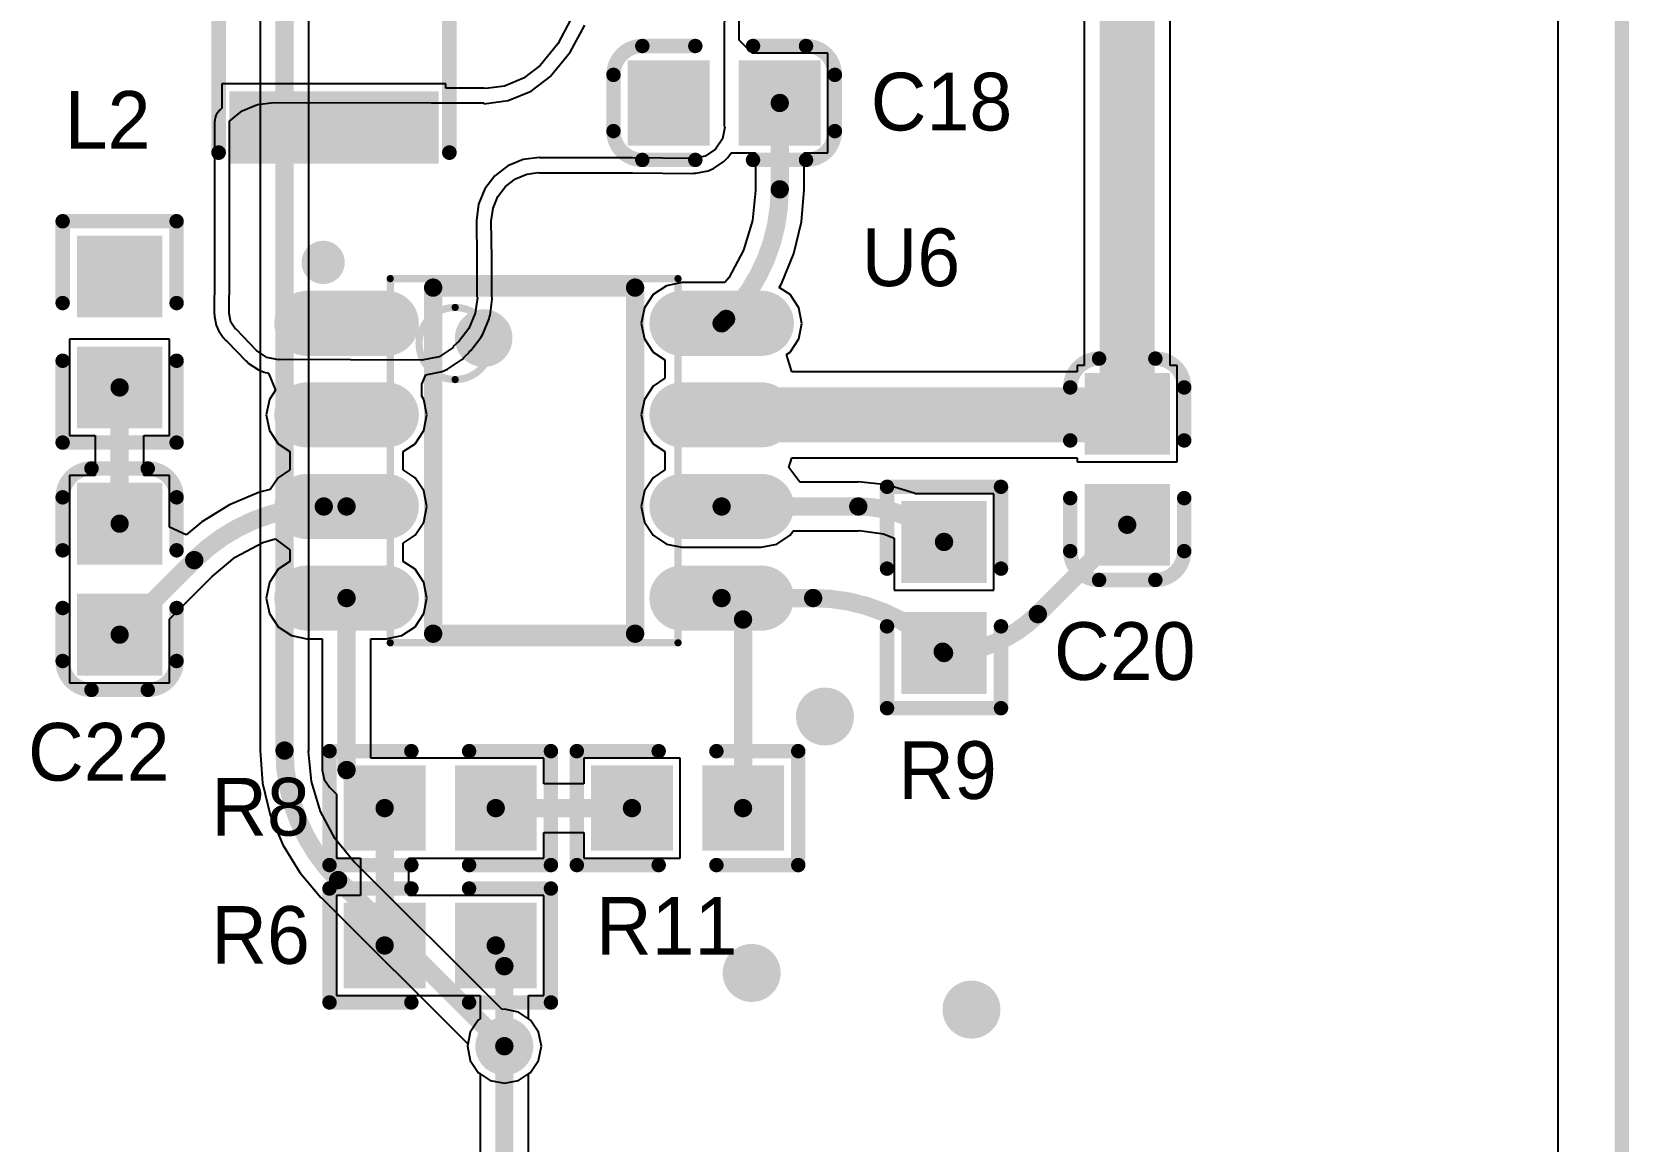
# Model space of a CAD drawing. Extents: x 32 to 132, y 19 to 123.
# Drawn here: x 109.66 to 131.8, y 66.76 to 82.14 of the extents above; entities that cross this region are included whole.
import ezdxf

# ---------------------------------------------------------------- set-up
doc = ezdxf.new("R2010")
doc.units = 0
doc.layers.get('0').update_dxf_attribs({"linetype": 'CONTINUOUS'})
for name, color, linetype in [('BOTTOMLAYER', 5, 'CONTINUOUS'), ('BOTTOMSOLDER', 6, 'CONTINUOUS'), ('MECHANICAL1', 6, 'CONTINUOUS'), ('MECHANICAL13', 56, 'CONTINUOUS'), ('MULTILAYER', 9, 'CONTINUOUS'), ('TOPLAYER', 1, 'CONTINUOUS'), ('TOPOVERLAY', 2, 'CONTINUOUS'), ('TOPPASTE', 8, 'CONTINUOUS'), ('TOPSOLDER', 216, 'CONTINUOUS'), ('VIAHOLELAYER', 16, 'CONTINUOUS')]:
    doc.layers.add(name, color=color, linetype=linetype)

# ---------------------------------------------------------------- blocks, each defined once
blk = doc.blocks.new('SOP_8_150____23')
at = {"layer": 'MECHANICAL13', "const_width": 0.1}
for points in [[(3.422, 1.646), (-1.628, 1.646)], [(-1.628, -2.344), (-1.628, 1.646)], [(3.422, -2.344), (3.422, 1.646)], [(3.422, -2.344), (-1.628, -2.344)]]:
    blk.add_lwpolyline(points, dxfattribs=at)
at = {"layer": 'MECHANICAL13'}
for points, const_width in [([(-1.653, 1.646, 1), (-1.603, 1.646, 1)], 0.05), ([(-1.653, 1.646, 1), (-1.603, 1.646, 1)], 0.05), ([(3.397, 1.646, 1), (3.447, 1.646, 1)], 0.05), ([(3.397, 1.646, 1), (3.447, 1.646, 1)], 0.05), ([(-0.228, -1.444, 1), (-1.228, -1.444, 1)], 0.1), ([(-1.253, -1.444, 1), (-1.203, -1.444, 1)], 0.05), ([(-0.253, -1.444, 1), (-0.203, -1.444, 1)], 0.05), ([(-1.653, -2.344, 1), (-1.603, -2.344, 1)], 0.05), ([(-1.653, -2.344, 1), (-1.603, -2.344, 1)], 0.05), ([(3.397, -2.344, 1), (3.447, -2.344, 1)], 0.05), ([(3.397, -2.344, 1), (3.447, -2.344, 1)], 0.05)]:
    blk.add_lwpolyline(points, format="xyb", close=True, dxfattribs=dict(at, const_width=const_width))
at = {"layer": 'TOPLAYER', "const_width": 0.7}
for points in [[(-1.008, 1.701), (-1.008, 2.801)], [(0.262, 1.701), (0.262, 2.801)], [(1.532, 1.701), (1.532, 2.801)], [(2.802, 1.701), (2.802, 2.801)], [(-1.008, -3.499), (-1.008, -2.399)], [(0.262, -3.499), (0.262, -2.399)], [(1.532, -3.499), (1.532, -2.399)], [(2.802, -3.499), (2.802, -2.399)]]:
    blk.add_lwpolyline(points, dxfattribs=at)
at = {"layer": 'TOPLAYER', "const_width": 0.35}
for points in [[(-1.183, 2.801, 1), (-0.833, 2.801, 1)], [(0.087, 2.801, 1), (0.437, 2.801, 1)], [(1.357, 2.801, 1), (1.707, 2.801, 1)], [(2.627, 2.801, 1), (2.977, 2.801, 1)], [(-1.183, 1.701, 1), (-0.833, 1.701, 1)], [(0.087, 1.701, 1), (0.437, 1.701, 1)], [(1.357, 1.701, 1), (1.707, 1.701, 1)], [(2.627, 1.701, 1), (2.977, 1.701, 1)], [(-1.183, -2.399, 1), (-0.833, -2.399, 1)], [(0.087, -2.399, 1), (0.437, -2.399, 1)], [(1.357, -2.399, 1), (1.707, -2.399, 1)], [(2.627, -2.399, 1), (2.977, -2.399, 1)], [(-1.183, -3.499, 1), (-0.833, -3.499, 1)], [(0.087, -3.499, 1), (0.437, -3.499, 1)], [(1.357, -3.499, 1), (1.707, -3.499, 1)], [(2.627, -3.499, 1), (2.977, -3.499, 1)]]:
    blk.add_lwpolyline(points, format="xyb", close=True, dxfattribs=at)
at = {"layer": 'TOPOVERLAY', "const_width": 0.254}
for points in [[(3.297, 1.051), (-1.503, 1.051)], [(-1.503, -1.749), (-1.503, 1.051)], [(3.297, -1.749), (3.297, 1.051)], [(3.297, -1.749), (-1.503, -1.749)]]:
    blk.add_lwpolyline(points, dxfattribs=at)
at = {"layer": 'TOPOVERLAY'}
for points, const_width in [([(-1.567, 1.051, 1), (-1.44, 1.051, 1)], 0.127), ([(-1.567, 1.051, 1), (-1.44, 1.051, 1)], 0.127), ([(3.233, 1.051, 1), (3.36, 1.051, 1)], 0.127), ([(3.233, 1.051, 1), (3.36, 1.051, 1)], 0.127), ([(-0.603, -1.049, 1), (-1.003, -1.049, 1)], 0.4), ([(-1.103, -1.049, 1), (-0.903, -1.049, 1)], 0.2), ([(-0.703, -1.049, 1), (-0.503, -1.049, 1)], 0.2), ([(-1.567, -1.749, 1), (-1.44, -1.749, 1)], 0.127), ([(-1.567, -1.749, 1), (-1.44, -1.749, 1)], 0.127), ([(3.233, -1.749, 1), (3.36, -1.749, 1)], 0.127), ([(3.233, -1.749, 1), (3.36, -1.749, 1)], 0.127), ([(-1.703, -3.274, 1), (-2.003, -3.274, 1)], 0.3), ([(-2.078, -3.274, 1), (-1.928, -3.274, 1)], 0.15), ([(-1.778, -3.274, 1), (-1.628, -3.274, 1)], 0.15)]:
    blk.add_lwpolyline(points, format="xyb", close=True, dxfattribs=dict(at, const_width=const_width))
at = {"layer": 'TOPPASTE', "const_width": 0.7}
for points in [[(-1.008, 1.701), (-1.008, 2.801)], [(0.262, 1.701), (0.262, 2.801)], [(1.532, 1.701), (1.532, 2.801)], [(2.802, 1.701), (2.802, 2.801)], [(-1.008, -3.499), (-1.008, -2.399)], [(0.262, -3.499), (0.262, -2.399)], [(1.532, -3.499), (1.532, -2.399)], [(2.802, -3.499), (2.802, -2.399)]]:
    blk.add_lwpolyline(points, dxfattribs=at)
at = {"layer": 'TOPPASTE', "const_width": 0.35}
for points in [[(-1.183, 2.801, 1), (-0.833, 2.801, 1)], [(0.087, 2.801, 1), (0.437, 2.801, 1)], [(1.357, 2.801, 1), (1.707, 2.801, 1)], [(2.627, 2.801, 1), (2.977, 2.801, 1)], [(-1.183, 1.701, 1), (-0.833, 1.701, 1)], [(0.087, 1.701, 1), (0.437, 1.701, 1)], [(1.357, 1.701, 1), (1.707, 1.701, 1)], [(2.627, 1.701, 1), (2.977, 1.701, 1)], [(-1.183, -2.399, 1), (-0.833, -2.399, 1)], [(0.087, -2.399, 1), (0.437, -2.399, 1)], [(1.357, -2.399, 1), (1.707, -2.399, 1)], [(2.627, -2.399, 1), (2.977, -2.399, 1)], [(-1.183, -3.499, 1), (-0.833, -3.499, 1)], [(0.087, -3.499, 1), (0.437, -3.499, 1)], [(1.357, -3.499, 1), (1.707, -3.499, 1)], [(2.627, -3.499, 1), (2.977, -3.499, 1)]]:
    blk.add_lwpolyline(points, format="xyb", close=True, dxfattribs=at)
at = {"layer": 'TOPSOLDER', "const_width": 0.903}
for points in [[(-1.008, 1.701), (-1.008, 2.801)], [(0.262, 1.701), (0.262, 2.801)], [(1.532, 1.701), (1.532, 2.801)], [(2.802, 1.701), (2.802, 2.801)], [(-1.008, -3.499), (-1.008, -2.399)], [(0.262, -3.499), (0.262, -2.399)], [(1.532, -3.499), (1.532, -2.399)], [(2.802, -3.499), (2.802, -2.399)]]:
    blk.add_lwpolyline(points, dxfattribs=at)
at = {"layer": 'TOPSOLDER', "const_width": 0.452}
for points in [[(-1.234, 2.801, 1), (-0.782, 2.801, 1)], [(0.036, 2.801, 1), (0.488, 2.801, 1)], [(1.306, 2.801, 1), (1.758, 2.801, 1)], [(2.576, 2.801, 1), (3.028, 2.801, 1)], [(-1.234, 1.701, 1), (-0.782, 1.701, 1)], [(0.036, 1.701, 1), (0.488, 1.701, 1)], [(1.306, 1.701, 1), (1.758, 1.701, 1)], [(2.576, 1.701, 1), (3.028, 1.701, 1)], [(-1.234, -2.399, 1), (-0.782, -2.399, 1)], [(0.036, -2.399, 1), (0.488, -2.399, 1)], [(1.306, -2.399, 1), (1.758, -2.399, 1)], [(2.576, -2.399, 1), (3.028, -2.399, 1)], [(-1.234, -3.499, 1), (-0.782, -3.499, 1)], [(0.036, -3.499, 1), (0.488, -3.499, 1)], [(1.306, -3.499, 1), (1.758, -3.499, 1)], [(2.576, -3.499, 1), (3.028, -3.499, 1)]]:
    blk.add_lwpolyline(points, format="xyb", close=True, dxfattribs=at)
blk = doc.blocks.new('0603_R_24')
at = {"layer": 'TOPLAYER'}
for points in [[(-1.235, -0.49), (-0.305, -0.49), (-1.235, 0.49), (-0.305, 0.49)], [(0.305, -0.49), (1.235, -0.49), (0.305, 0.49), (1.235, 0.49)]]:
    blk.add_solid(points, dxfattribs=at)
at = {"layer": 'TOPOVERLAY', "const_width": 0.2}
for points in [[(-0.4, 0.79), (-1.535, 0.79)], [(-1.535, 0.79), (-1.535, -0.79)], [(1.535, 0.79), (0.4, 0.79)], [(1.535, 0.79), (1.535, -0.79)], [(-0.4, -0.79), (-1.535, -0.79)], [(1.535, -0.79), (0.4, -0.79)]]:
    blk.add_lwpolyline(points, dxfattribs=at)
at = {"layer": 'TOPOVERLAY', "const_width": 0.1}
for points in [[(-1.585, 0.79, 1), (-1.485, 0.79, 1)], [(-1.585, 0.79, 1), (-1.485, 0.79, 1)], [(-0.45, 0.79, 1), (-0.35, 0.79, 1)], [(0.35, 0.79, 1), (0.45, 0.79, 1)], [(1.485, 0.79, 1), (1.585, 0.79, 1)], [(1.485, 0.79, 1), (1.585, 0.79, 1)], [(-1.585, -0.79, 1), (-1.485, -0.79, 1)], [(-1.585, -0.79, 1), (-1.485, -0.79, 1)], [(-0.45, -0.79, 1), (-0.35, -0.79, 1)], [(0.35, -0.79, 1), (0.45, -0.79, 1)], [(1.485, -0.79, 1), (1.585, -0.79, 1)], [(1.485, -0.79, 1), (1.585, -0.79, 1)]]:
    blk.add_lwpolyline(points, format="xyb", close=True, dxfattribs=at)
at = {"layer": 'TOPPASTE'}
for points in [[(-1.235, -0.49), (-0.305, -0.49), (-1.235, 0.49), (-0.305, 0.49)], [(0.305, -0.49), (1.235, -0.49), (0.305, 0.49), (1.235, 0.49)]]:
    blk.add_solid(points, dxfattribs=at)
at = {"layer": 'TOPSOLDER'}
for points in [[(-1.337, -0.592), (-0.203, -0.592), (-1.337, 0.592), (-0.203, 0.592)], [(0.203, -0.592), (1.337, -0.592), (0.203, 0.592), (1.337, 0.592)]]:
    blk.add_solid(points, dxfattribs=at)
blk = doc.blocks.new('0603_R_25')
at = {"layer": 'TOPLAYER'}
for points in [[(-1.235, -0.49), (-0.305, -0.49), (-1.235, 0.49), (-0.305, 0.49)], [(0.305, -0.49), (1.235, -0.49), (0.305, 0.49), (1.235, 0.49)]]:
    blk.add_solid(points, dxfattribs=at)
at = {"layer": 'TOPOVERLAY', "const_width": 0.2}
for points in [[(-1.535, 0.79), (-0.4, 0.79)], [(-1.535, 0.79), (-1.535, -0.79)], [(0.4, 0.79), (1.535, 0.79)], [(1.535, 0.79), (1.535, -0.79)], [(-1.535, -0.79), (-0.4, -0.79)], [(0.4, -0.79), (1.535, -0.79)]]:
    blk.add_lwpolyline(points, dxfattribs=at)
at = {"layer": 'TOPOVERLAY', "const_width": 0.1}
for points in [[(-1.585, 0.79, 1), (-1.485, 0.79, 1)], [(-1.585, 0.79, 1), (-1.485, 0.79, 1)], [(-0.45, 0.79, 1), (-0.35, 0.79, 1)], [(0.35, 0.79, 1), (0.45, 0.79, 1)], [(1.485, 0.79, 1), (1.585, 0.79, 1)], [(1.485, 0.79, 1), (1.585, 0.79, 1)], [(-1.585, -0.79, 1), (-1.485, -0.79, 1)], [(-1.585, -0.79, 1), (-1.485, -0.79, 1)], [(-0.45, -0.79, 1), (-0.35, -0.79, 1)], [(0.35, -0.79, 1), (0.45, -0.79, 1)], [(1.485, -0.79, 1), (1.585, -0.79, 1)], [(1.485, -0.79, 1), (1.585, -0.79, 1)]]:
    blk.add_lwpolyline(points, format="xyb", close=True, dxfattribs=at)
at = {"layer": 'TOPPASTE'}
for points in [[(-1.235, -0.49), (-0.305, -0.49), (-1.235, 0.49), (-0.305, 0.49)], [(0.305, -0.49), (1.235, -0.49), (0.305, 0.49), (1.235, 0.49)]]:
    blk.add_solid(points, dxfattribs=at)
at = {"layer": 'TOPSOLDER'}
for points in [[(-1.337, -0.592), (-0.203, -0.592), (-1.337, 0.592), (-0.203, 0.592)], [(0.203, -0.592), (1.337, -0.592), (0.203, 0.592), (1.337, 0.592)]]:
    blk.add_solid(points, dxfattribs=at)
blk = doc.blocks.new('0603_R_26')
at = {"layer": 'TOPLAYER'}
for points in [[(-1.235, -0.49), (-0.305, -0.49), (-1.235, 0.49), (-0.305, 0.49)], [(0.305, -0.49), (1.235, -0.49), (0.305, 0.49), (1.235, 0.49)]]:
    blk.add_solid(points, dxfattribs=at)
at = {"layer": 'TOPOVERLAY', "const_width": 0.2}
for points in [[(-1.535, 0.79), (-0.4, 0.79)], [(-1.535, 0.79), (-1.535, -0.79)], [(0.4, 0.79), (1.535, 0.79)], [(1.535, 0.79), (1.535, -0.79)], [(-1.535, -0.79), (-0.4, -0.79)], [(0.4, -0.79), (1.535, -0.79)]]:
    blk.add_lwpolyline(points, dxfattribs=at)
at = {"layer": 'TOPOVERLAY', "const_width": 0.1}
for points in [[(-1.585, 0.79, 1), (-1.485, 0.79, 1)], [(-1.585, 0.79, 1), (-1.485, 0.79, 1)], [(-0.45, 0.79, 1), (-0.35, 0.79, 1)], [(0.35, 0.79, 1), (0.45, 0.79, 1)], [(1.485, 0.79, 1), (1.585, 0.79, 1)], [(1.485, 0.79, 1), (1.585, 0.79, 1)], [(-1.585, -0.79, 1), (-1.485, -0.79, 1)], [(-1.585, -0.79, 1), (-1.485, -0.79, 1)], [(-0.45, -0.79, 1), (-0.35, -0.79, 1)], [(0.35, -0.79, 1), (0.45, -0.79, 1)], [(1.485, -0.79, 1), (1.585, -0.79, 1)], [(1.485, -0.79, 1), (1.585, -0.79, 1)]]:
    blk.add_lwpolyline(points, format="xyb", close=True, dxfattribs=at)
at = {"layer": 'TOPPASTE'}
for points in [[(-1.235, -0.49), (-0.305, -0.49), (-1.235, 0.49), (-0.305, 0.49)], [(0.305, -0.49), (1.235, -0.49), (0.305, 0.49), (1.235, 0.49)]]:
    blk.add_solid(points, dxfattribs=at)
at = {"layer": 'TOPSOLDER'}
for points in [[(-1.337, -0.592), (-0.203, -0.592), (-1.337, 0.592), (-0.203, 0.592)], [(0.203, -0.592), (1.337, -0.592), (0.203, 0.592), (1.337, 0.592)]]:
    blk.add_solid(points, dxfattribs=at)
blk = doc.blocks.new('0603_R_27')
at = {"layer": 'TOPLAYER'}
for points in [[(-1.235, -0.49), (-0.305, -0.49), (-1.235, 0.49), (-0.305, 0.49)], [(0.305, -0.49), (1.235, -0.49), (0.305, 0.49), (1.235, 0.49)]]:
    blk.add_solid(points, dxfattribs=at)
at = {"layer": 'TOPOVERLAY', "const_width": 0.2}
for points in [[(-0.4, 0.79), (-1.535, 0.79)], [(-1.535, 0.79), (-1.535, -0.79)], [(1.535, 0.79), (0.4, 0.79)], [(1.535, 0.79), (1.535, -0.79)], [(-0.4, -0.79), (-1.535, -0.79)], [(1.535, -0.79), (0.4, -0.79)]]:
    blk.add_lwpolyline(points, dxfattribs=at)
at = {"layer": 'TOPOVERLAY', "const_width": 0.1}
for points in [[(-1.585, 0.79, 1), (-1.485, 0.79, 1)], [(-1.585, 0.79, 1), (-1.485, 0.79, 1)], [(-0.45, 0.79, 1), (-0.35, 0.79, 1)], [(0.35, 0.79, 1), (0.45, 0.79, 1)], [(1.485, 0.79, 1), (1.585, 0.79, 1)], [(1.485, 0.79, 1), (1.585, 0.79, 1)], [(-1.585, -0.79, 1), (-1.485, -0.79, 1)], [(-1.585, -0.79, 1), (-1.485, -0.79, 1)], [(-0.45, -0.79, 1), (-0.35, -0.79, 1)], [(0.35, -0.79, 1), (0.45, -0.79, 1)], [(1.485, -0.79, 1), (1.585, -0.79, 1)], [(1.485, -0.79, 1), (1.585, -0.79, 1)]]:
    blk.add_lwpolyline(points, format="xyb", close=True, dxfattribs=at)
at = {"layer": 'TOPPASTE'}
for points in [[(-1.235, -0.49), (-0.305, -0.49), (-1.235, 0.49), (-0.305, 0.49)], [(0.305, -0.49), (1.235, -0.49), (0.305, 0.49), (1.235, 0.49)]]:
    blk.add_solid(points, dxfattribs=at)
at = {"layer": 'TOPSOLDER'}
for points in [[(-1.337, -0.592), (-0.203, -0.592), (-1.337, 0.592), (-0.203, 0.592)], [(0.203, -0.592), (1.337, -0.592), (0.203, 0.592), (1.337, 0.592)]]:
    blk.add_solid(points, dxfattribs=at)
blk = doc.blocks.new('0603_R_29')
at = {"layer": 'TOPLAYER'}
for points in [[(-1.235, -0.49), (-0.305, -0.49), (-1.235, 0.49), (-0.305, 0.49)], [(0.305, -0.49), (1.235, -0.49), (0.305, 0.49), (1.235, 0.49)]]:
    blk.add_solid(points, dxfattribs=at)
at = {"layer": 'TOPOVERLAY', "const_width": 0.2}
for points in [[(-0.4, 0.79), (-1.535, 0.79)], [(-1.535, 0.79), (-1.535, -0.79)], [(1.535, 0.79), (0.4, 0.79)], [(1.535, 0.79), (1.535, -0.79)], [(-0.4, -0.79), (-1.535, -0.79)], [(1.535, -0.79), (0.4, -0.79)]]:
    blk.add_lwpolyline(points, dxfattribs=at)
at = {"layer": 'TOPOVERLAY', "const_width": 0.1}
for points in [[(-1.585, 0.79, 1), (-1.485, 0.79, 1)], [(-1.585, 0.79, 1), (-1.485, 0.79, 1)], [(-0.45, 0.79, 1), (-0.35, 0.79, 1)], [(0.35, 0.79, 1), (0.45, 0.79, 1)], [(1.485, 0.79, 1), (1.585, 0.79, 1)], [(1.485, 0.79, 1), (1.585, 0.79, 1)], [(-1.585, -0.79, 1), (-1.485, -0.79, 1)], [(-1.585, -0.79, 1), (-1.485, -0.79, 1)], [(-0.45, -0.79, 1), (-0.35, -0.79, 1)], [(0.35, -0.79, 1), (0.45, -0.79, 1)], [(1.485, -0.79, 1), (1.585, -0.79, 1)], [(1.485, -0.79, 1), (1.585, -0.79, 1)]]:
    blk.add_lwpolyline(points, format="xyb", close=True, dxfattribs=at)
at = {"layer": 'TOPPASTE'}
for points in [[(-1.235, -0.49), (-0.305, -0.49), (-1.235, 0.49), (-0.305, 0.49)], [(0.305, -0.49), (1.235, -0.49), (0.305, 0.49), (1.235, 0.49)]]:
    blk.add_solid(points, dxfattribs=at)
at = {"layer": 'TOPSOLDER'}
for points in [[(-1.337, -0.592), (-0.203, -0.592), (-1.337, 0.592), (-0.203, 0.592)], [(0.203, -0.592), (1.337, -0.592), (0.203, 0.592), (1.337, 0.592)]]:
    blk.add_solid(points, dxfattribs=at)
blk = doc.blocks.new('0603_C_49')
at = {"layer": 'TOPLAYER'}
for points in [[(-1.235, -0.49), (-0.305, -0.49), (-1.235, 0.49), (-0.305, 0.49)], [(0.305, -0.49), (1.235, -0.49), (0.305, 0.49), (1.235, 0.49)]]:
    blk.add_solid(points, dxfattribs=at)
at = {"layer": 'TOPOVERLAY', "const_width": 0.2}
for points in [[(-1.535, 0.39, -0.414213), (-1.135, 0.79)], [(1.135, 0.79, -0.414213), (1.535, 0.39)], [(-1.135, -0.79, -0.414213), (-1.535, -0.39)], [(1.535, -0.39, -0.414213), (1.135, -0.79)]]:
    blk.add_lwpolyline(points, format="xyb", dxfattribs=at)
for points in [[(-0.4, 0.79), (-1.135, 0.79)], [(1.135, 0.79), (0.4, 0.79)], [(-1.535, 0.39), (-1.535, -0.39)], [(1.535, 0.39), (1.535, -0.39)], [(-0.4, -0.79), (-1.135, -0.79)], [(1.135, -0.79), (0.4, -0.79)]]:
    blk.add_lwpolyline(points, dxfattribs=at)
at = {"layer": 'TOPOVERLAY', "const_width": 0.1}
for points in [[(-1.185, 0.79, 1), (-1.085, 0.79, 1)], [(-1.185, 0.79, 1), (-1.085, 0.79, 1)], [(-0.45, 0.79, 1), (-0.35, 0.79, 1)], [(0.35, 0.79, 1), (0.45, 0.79, 1)], [(1.085, 0.79, 1), (1.185, 0.79, 1)], [(1.085, 0.79, 1), (1.185, 0.79, 1)], [(-1.585, 0.39, 1), (-1.485, 0.39, 1)], [(-1.585, 0.39, 1), (-1.485, 0.39, 1)], [(1.485, 0.39, 1), (1.585, 0.39, 1)], [(1.485, 0.39, 1), (1.585, 0.39, 1)], [(-1.585, -0.39, 1), (-1.485, -0.39, 1)], [(-1.585, -0.39, 1), (-1.485, -0.39, 1)], [(1.485, -0.39, 1), (1.585, -0.39, 1)], [(1.485, -0.39, 1), (1.585, -0.39, 1)], [(-1.185, -0.79, 1), (-1.085, -0.79, 1)], [(-1.185, -0.79, 1), (-1.085, -0.79, 1)], [(-0.45, -0.79, 1), (-0.35, -0.79, 1)], [(0.35, -0.79, 1), (0.45, -0.79, 1)], [(1.085, -0.79, 1), (1.185, -0.79, 1)], [(1.085, -0.79, 1), (1.185, -0.79, 1)]]:
    blk.add_lwpolyline(points, format="xyb", close=True, dxfattribs=at)
at = {"layer": 'TOPPASTE'}
for points in [[(-1.235, -0.49), (-0.305, -0.49), (-1.235, 0.49), (-0.305, 0.49)], [(0.305, -0.49), (1.235, -0.49), (0.305, 0.49), (1.235, 0.49)]]:
    blk.add_solid(points, dxfattribs=at)
at = {"layer": 'TOPSOLDER'}
for points in [[(-1.337, -0.592), (-0.203, -0.592), (-1.337, 0.592), (-0.203, 0.592)], [(0.203, -0.592), (1.337, -0.592), (0.203, 0.592), (1.337, 0.592)]]:
    blk.add_solid(points, dxfattribs=at)
blk = doc.blocks.new('0603_C_51')
at = {"layer": 'TOPLAYER'}
for points in [[(-1.235, -0.49), (-0.305, -0.49), (-1.235, 0.49), (-0.305, 0.49)], [(0.305, -0.49), (1.235, -0.49), (0.305, 0.49), (1.235, 0.49)]]:
    blk.add_solid(points, dxfattribs=at)
at = {"layer": 'TOPOVERLAY', "const_width": 0.2}
for points in [[(-1.535, 0.39, -0.414213), (-1.135, 0.79)], [(1.135, 0.79, -0.414213), (1.535, 0.39)], [(-1.135, -0.79, -0.414213), (-1.535, -0.39)], [(1.535, -0.39, -0.414213), (1.135, -0.79)]]:
    blk.add_lwpolyline(points, format="xyb", dxfattribs=at)
for points in [[(-0.4, 0.79), (-1.135, 0.79)], [(1.135, 0.79), (0.4, 0.79)], [(-1.535, -0.39), (-1.535, 0.39)], [(1.535, -0.39), (1.535, 0.39)], [(-0.4, -0.79), (-1.135, -0.79)], [(1.135, -0.79), (0.4, -0.79)]]:
    blk.add_lwpolyline(points, dxfattribs=at)
at = {"layer": 'TOPOVERLAY', "const_width": 0.1}
for points in [[(-1.185, 0.79, 1), (-1.085, 0.79, 1)], [(-1.185, 0.79, 1), (-1.085, 0.79, 1)], [(-0.45, 0.79, 1), (-0.35, 0.79, 1)], [(0.35, 0.79, 1), (0.45, 0.79, 1)], [(1.085, 0.79, 1), (1.185, 0.79, 1)], [(1.085, 0.79, 1), (1.185, 0.79, 1)], [(-1.585, 0.39, 1), (-1.485, 0.39, 1)], [(-1.585, 0.39, 1), (-1.485, 0.39, 1)], [(1.485, 0.39, 1), (1.585, 0.39, 1)], [(1.485, 0.39, 1), (1.585, 0.39, 1)], [(-1.585, -0.39, 1), (-1.485, -0.39, 1)], [(-1.585, -0.39, 1), (-1.485, -0.39, 1)], [(1.485, -0.39, 1), (1.585, -0.39, 1)], [(1.485, -0.39, 1), (1.585, -0.39, 1)], [(-1.185, -0.79, 1), (-1.085, -0.79, 1)], [(-1.185, -0.79, 1), (-1.085, -0.79, 1)], [(-0.45, -0.79, 1), (-0.35, -0.79, 1)], [(0.35, -0.79, 1), (0.45, -0.79, 1)], [(1.085, -0.79, 1), (1.185, -0.79, 1)], [(1.085, -0.79, 1), (1.185, -0.79, 1)]]:
    blk.add_lwpolyline(points, format="xyb", close=True, dxfattribs=at)
at = {"layer": 'TOPPASTE'}
for points in [[(-1.235, -0.49), (-0.305, -0.49), (-1.235, 0.49), (-0.305, 0.49)], [(0.305, -0.49), (1.235, -0.49), (0.305, 0.49), (1.235, 0.49)]]:
    blk.add_solid(points, dxfattribs=at)
at = {"layer": 'TOPSOLDER'}
for points in [[(-1.337, -0.592), (-0.203, -0.592), (-1.337, 0.592), (-0.203, 0.592)], [(0.203, -0.592), (1.337, -0.592), (0.203, 0.592), (1.337, 0.592)]]:
    blk.add_solid(points, dxfattribs=at)
blk = doc.blocks.new('0603_C_53')
at = {"layer": 'TOPLAYER'}
for points in [[(-1.235, -0.49), (-0.305, -0.49), (-1.235, 0.49), (-0.305, 0.49)], [(0.305, -0.49), (1.235, -0.49), (0.305, 0.49), (1.235, 0.49)]]:
    blk.add_solid(points, dxfattribs=at)
at = {"layer": 'TOPOVERLAY', "const_width": 0.2}
for points in [[(-1.535, 0.39, -0.414213), (-1.135, 0.79)], [(1.135, 0.79, -0.414213), (1.535, 0.39)], [(-1.135, -0.79, -0.414213), (-1.535, -0.39)], [(1.535, -0.39, -0.414213), (1.135, -0.79)]]:
    blk.add_lwpolyline(points, format="xyb", dxfattribs=at)
for points in [[(-0.4, 0.79), (-1.135, 0.79)], [(1.135, 0.79), (0.4, 0.79)], [(-1.535, -0.39), (-1.535, 0.39)], [(1.535, -0.39), (1.535, 0.39)], [(-0.4, -0.79), (-1.135, -0.79)], [(1.135, -0.79), (0.4, -0.79)]]:
    blk.add_lwpolyline(points, dxfattribs=at)
at = {"layer": 'TOPOVERLAY', "const_width": 0.1}
for points in [[(-1.185, 0.79, 1), (-1.085, 0.79, 1)], [(-1.185, 0.79, 1), (-1.085, 0.79, 1)], [(-0.45, 0.79, 1), (-0.35, 0.79, 1)], [(0.35, 0.79, 1), (0.45, 0.79, 1)], [(1.085, 0.79, 1), (1.185, 0.79, 1)], [(1.085, 0.79, 1), (1.185, 0.79, 1)], [(-1.585, 0.39, 1), (-1.485, 0.39, 1)], [(-1.585, 0.39, 1), (-1.485, 0.39, 1)], [(1.485, 0.39, 1), (1.585, 0.39, 1)], [(1.485, 0.39, 1), (1.585, 0.39, 1)], [(-1.585, -0.39, 1), (-1.485, -0.39, 1)], [(-1.585, -0.39, 1), (-1.485, -0.39, 1)], [(1.485, -0.39, 1), (1.585, -0.39, 1)], [(1.485, -0.39, 1), (1.585, -0.39, 1)], [(-1.185, -0.79, 1), (-1.085, -0.79, 1)], [(-1.185, -0.79, 1), (-1.085, -0.79, 1)], [(-0.45, -0.79, 1), (-0.35, -0.79, 1)], [(0.35, -0.79, 1), (0.45, -0.79, 1)], [(1.085, -0.79, 1), (1.185, -0.79, 1)], [(1.085, -0.79, 1), (1.185, -0.79, 1)]]:
    blk.add_lwpolyline(points, format="xyb", close=True, dxfattribs=at)
at = {"layer": 'TOPPASTE'}
for points in [[(-1.235, -0.49), (-0.305, -0.49), (-1.235, 0.49), (-0.305, 0.49)], [(0.305, -0.49), (1.235, -0.49), (0.305, 0.49), (1.235, 0.49)]]:
    blk.add_solid(points, dxfattribs=at)
at = {"layer": 'TOPSOLDER'}
for points in [[(-1.337, -0.592), (-0.203, -0.592), (-1.337, 0.592), (-0.203, 0.592)], [(0.203, -0.592), (1.337, -0.592), (0.203, 0.592), (1.337, 0.592)]]:
    blk.add_solid(points, dxfattribs=at)
blk = doc.blocks.new('L_SMD_3_0_3_0_1_2___69')
at = {"layer": 'TOPLAYER'}
for points in [[(-0.8, 1.02), (-1.6, 1.02), (-0.8, -1.68), (-1.6, -1.68)], [(1.501, 1.02), (0.701, 1.02), (1.501, -1.68), (0.701, -1.68)]]:
    blk.add_solid(points, dxfattribs=at)
at = {"layer": 'TOPOVERLAY', "const_width": 0.203}
for points in [[(1.451, 1.27), (-1.549, 1.27)], [(1.451, -1.93), (-1.549, -1.93)]]:
    blk.add_lwpolyline(points, dxfattribs=at)
at = {"layer": 'TOPOVERLAY', "const_width": 0.102}
for points in [[(-1.6, 1.27, 1), (-1.499, 1.27, 1)], [(1.4, 1.27, 1), (1.501, 1.27, 1)], [(-1.6, -1.93, 1), (-1.499, -1.93, 1)], [(1.4, -1.93, 1), (1.501, -1.93, 1)]]:
    blk.add_lwpolyline(points, format="xyb", close=True, dxfattribs=at)
at = {"layer": 'TOPPASTE'}
for points in [[(-0.8, 1.02), (-1.6, 1.02), (-0.8, -1.68), (-1.6, -1.68)], [(1.501, 1.02), (0.701, 1.02), (1.501, -1.68), (0.701, -1.68)]]:
    blk.add_solid(points, dxfattribs=at)
at = {"layer": 'TOPSOLDER'}
for points in [[(-0.698, 1.121), (-1.701, 1.121), (-0.698, -1.782), (-1.701, -1.782)], [(1.602, 1.121), (0.599, 1.121), (1.602, -1.782), (0.599, -1.782)]]:
    blk.add_solid(points, dxfattribs=at)

msp = doc.modelspace()

# ---------------------------------------------------------------- linework, layer by layer
at = {"layer": 'BOTTOMLAYER'}
for p, q in [((130.81, 106.68), (130.81, 53.848)), ((112.82, 84.075), (112.82, 72.172)), ((113.494, 72.172), (113.494, 84.075)), ((112.82, 72.172), (112.818, 72.172)), ((112.818, 72.172), (112.853, 71.722)), ((113.491, 72.157), (113.494, 72.172)), ((113.532, 71.741), (113.491, 72.157)), ((112.853, 71.722), (112.959, 71.282)), ((113.657, 71.327), (113.532, 71.741)), ((113.861, 70.946), (113.657, 71.327)), ((112.959, 71.282), (113.132, 70.865)), ((113.132, 70.865), (113.368, 70.48)), ((114.126, 70.622), (113.861, 70.946)), ((113.368, 70.48), (113.661, 70.136)), ((114.139, 70.614), (114.126, 70.622)), ((116.174, 68.579), (114.139, 70.614)), ((113.661, 70.136), (113.661, 70.136)), ((113.661, 70.136), (113.665, 70.136)), ((113.665, 70.136), (115.698, 68.103)), ((116.205, 68.585), (116.174, 68.579)), ((116.401, 68.546), (116.205, 68.585)), ((116.568, 68.435), (116.401, 68.546)), ((116.679, 68.268), (116.568, 68.435)), ((116.718, 68.072), (116.679, 68.268)), ((115.698, 68.103), (115.692, 68.072)), ((115.692, 68.072), (115.731, 67.876)), ((116.679, 67.876), (116.718, 68.072)), ((115.731, 67.876), (115.842, 67.709)), ((116.568, 67.709), (116.679, 67.876)), ((115.842, 67.709), (115.868, 67.692)), ((115.868, 67.692), (115.868, 53.003)), ((116.542, 67.692), (116.568, 67.709)), ((116.542, 52.823), (116.542, 67.692))]:
    msp.add_line(p, q, dxfattribs=at)
at = {"layer": 'BOTTOMLAYER', "const_width": 0.254}
for points in [[(113.157, 72.172), (113.157, 84.455)], [(113.901, 70.376), (116.205, 68.072)], [(116.205, 51.598), (116.205, 68.072)]]:
    msp.add_lwpolyline(points, dxfattribs=at)
at = {"layer": 'BOTTOMLAYER'}
for points, const_width in [([(120.5, 72.644, 1), (120.8, 72.644, 1)], 0.3), ([(113.094, 72.172, 1), (113.221, 72.172, 1)], 0.127), ([(113.094, 72.172, 1), (113.221, 72.172, 1)], 0.127), ([(113.837, 70.376, 1), (113.964, 70.376, 1)], 0.127), ([(113.837, 70.376, 1), (113.964, 70.376, 1)], 0.127), ([(119.484, 69.088, 1), (119.784, 69.088, 1)], 0.3), ([(122.532, 68.58, 1), (122.832, 68.58, 1)], 0.3), ([(116.055, 68.072, 1), (116.355, 68.072, 1)], 0.3), ([(116.141, 68.072, 1), (116.269, 68.072, 1)], 0.127), ([(116.141, 68.072, 1), (116.269, 68.072, 1)], 0.127)]:
    msp.add_lwpolyline(points, format="xyb", close=True, dxfattribs=dict(at, const_width=const_width))
at = {"layer": 'BOTTOMLAYER', "const_width": 0.254}
msp.add_lwpolyline([(113.901, 70.376, -0.198912), (113.157, 72.172)], format="xyb", dxfattribs=at)
at = {"layer": 'BOTTOMSOLDER', "const_width": 0.402}
for points in [[(120.449, 72.644, 1), (120.851, 72.644, 1)], [(119.433, 69.088, 1), (119.835, 69.088, 1)], [(122.481, 68.58, 1), (122.883, 68.58, 1)], [(116.004, 68.072, 1), (116.406, 68.072, 1)]]:
    msp.add_lwpolyline(points, format="xyb", close=True, dxfattribs=at)
at = {"layer": 'MECHANICAL1', "const_width": 0.2}
msp.add_lwpolyline([(131.699, 18.669), (131.699, 122.936)], dxfattribs=at)
at = {"layer": 'MULTILAYER', "const_width": 0.3}
for points in [[(120.5, 72.644, 1), (120.8, 72.644, 1)], [(119.484, 69.088, 1), (119.784, 69.088, 1)], [(122.532, 68.58, 1), (122.832, 68.58, 1)], [(116.055, 68.072, 1), (116.355, 68.072, 1)]]:
    msp.add_lwpolyline(points, format="xyb", close=True, dxfattribs=at)
at = {"layer": 'TOPLAYER'}
for p, q in [((130.81, 106.68), (130.81, 53.848)), ((125.437, 77.511), (125.437, 100.268)), ((124.245, 93.666), (124.245, 77.511)), ((119.26, 83.588), (119.253, 81.915)), ((119.461, 82.026), (119.463, 82.533)), ((117.127, 82.313), (116.945, 81.972)), ((117.118, 81.857), (117.32, 82.233)), ((116.945, 81.972), (116.7, 81.674)), ((119.64, 81.846), (119.461, 82.026)), ((116.847, 81.527), (117.118, 81.857)), ((119.253, 81.915), (119.253, 80.825)), ((120.691, 81.846), (119.64, 81.846)), ((120.691, 80.46), (120.691, 81.846)), ((116.472, 81.499), (116.206, 81.388)), ((116.7, 81.674), (116.472, 81.499)), ((116.576, 81.318), (116.848, 81.526)), ((116.848, 81.526), (116.847, 81.527)), ((115.396, 81.418), (112.289, 81.418)), ((112.289, 81.418), (112.289, 81.08)), ((115.396, 81.36), (115.396, 81.418)), ((115.92, 81.36), (115.396, 81.36)), ((115.949, 81.355), (115.92, 81.36)), ((116.206, 81.388), (115.949, 81.355)), ((116.26, 81.186), (116.576, 81.318)), ((112.257, 81.051), (112.249, 81.045)), ((112.264, 81.059), (112.257, 81.051)), ((112.257, 81.051), (112.257, 81.051)), ((112.289, 81.08), (112.264, 81.059)), ((112.571, 81.043), (112.782, 81.131)), ((112.782, 81.131), (113.008, 81.16)), ((113.008, 81.16), (115.189, 81.153)), ((115.189, 81.153), (115.92, 81.153)), ((115.92, 81.142), (116.26, 81.186)), ((115.92, 81.153), (115.92, 81.142)), ((112.19, 80.909), (112.188, 80.899)), ((112.188, 80.899), (112.188, 80.01)), ((112.198, 80.948), (112.189, 80.919)), ((112.189, 80.919), (112.19, 80.909)), ((112.204, 80.978), (112.198, 80.948)), ((112.209, 80.987), (112.204, 80.978)), ((112.212, 80.997), (112.209, 80.987)), ((112.232, 81.02), (112.212, 80.997)), ((112.249, 81.045), (112.232, 81.02)), ((112.395, 80.899), (112.571, 81.043)), ((112.395, 80.01), (112.395, 80.899)), ((112.395, 80.899), (112.395, 80.899)), ((119.253, 80.825), (119.253, 80.825)), ((119.253, 80.825), (119.26, 80.816)), ((119.228, 80.655), (119.132, 80.512)), ((119.26, 80.816), (119.228, 80.655)), ((116.691, 80.398), (116.465, 80.369)), ((116.691, 80.391), (116.691, 80.398)), ((117.983, 80.391), (116.691, 80.391)), ((118.819, 80.383), (117.983, 80.391)), ((118.989, 80.416), (118.819, 80.383)), ((119.132, 80.512), (118.989, 80.416)), ((119.247, 80.34), (119.304, 80.397)), ((119.304, 80.397), (119.348, 80.462)), ((119.304, 80.397), (119.304, 80.397)), ((119.348, 80.462), (119.355, 80.46)), ((119.355, 80.46), (119.355, 80.46)), ((119.355, 80.46), (119.355, 80.46)), ((119.355, 80.46), (119.686, 80.46)), ((119.686, 80.46), (119.686, 79.955)), ((120.36, 79.955), (120.36, 80.46)), ((120.36, 80.46), (120.691, 80.46)), ((116.254, 80.281), (116.073, 80.142)), ((116.465, 80.369), (116.254, 80.281)), ((116.358, 80.1), (116.519, 80.167)), ((116.519, 80.167), (116.674, 80.187)), ((116.674, 80.187), (116.691, 80.184)), ((116.691, 80.184), (117.982, 80.184)), ((117.982, 80.184), (118.817, 80.175)), ((118.817, 80.175), (118.838, 80.179)), ((118.838, 80.179), (118.86, 80.179)), ((118.86, 80.179), (119.029, 80.213)), ((119.029, 80.213), (119.104, 80.244)), ((119.104, 80.244), (119.247, 80.34)), ((119.104, 80.244), (119.104, 80.244)), ((112.188, 80.01), (112.188, 78.741)), ((112.395, 78.74), (112.395, 80.01)), ((115.934, 79.961), (115.846, 79.75)), ((116.073, 80.142), (115.934, 79.961)), ((116.115, 79.857), (116.22, 79.995)), ((116.22, 79.995), (116.358, 80.1)), ((119.689, 79.94), (119.648, 79.524)), ((119.686, 79.955), (119.689, 79.94)), ((120.327, 79.504), (120.362, 79.955)), ((120.362, 79.955), (120.36, 79.955)), ((115.846, 79.75), (115.817, 79.524)), ((116.048, 79.696), (116.115, 79.857)), ((115.817, 79.524), (115.824, 78.994)), ((116.024, 79.512), (116.048, 79.696)), ((116.031, 78.997), (116.024, 79.512)), ((119.648, 79.524), (119.523, 79.11)), ((120.221, 79.065), (120.327, 79.504)), ((119.523, 79.11), (119.319, 78.728)), ((120.048, 78.647), (120.221, 79.065)), ((115.824, 78.994), (115.824, 78.464)), ((116.031, 78.995), (116.031, 78.997)), ((116.031, 78.994), (116.031, 78.995)), ((116.031, 78.502), (116.031, 78.994)), ((112.188, 78.741), (112.182, 78.234)), ((112.389, 78.232), (112.395, 78.74)), ((118.452, 78.618), (118.269, 78.496)), ((118.668, 78.661), (118.452, 78.618)), ((119.264, 78.661), (118.668, 78.661)), ((119.319, 78.728), (119.264, 78.661)), ((120.017, 78.596), (120.048, 78.647)), ((115.831, 78.457), (115.802, 78.238)), ((115.824, 78.464), (115.824, 78.464)), ((115.824, 78.464), (115.831, 78.457)), ((116.007, 78.211), (116.036, 78.43)), ((116.033, 78.477), (116.031, 78.502)), ((116.037, 78.443), (116.033, 78.477)), ((116.035, 78.437), (116.037, 78.443)), ((116.036, 78.43), (116.035, 78.437)), ((118.269, 78.496), (118.147, 78.313)), ((120.167, 78.496), (120.017, 78.596)), ((120.289, 78.313), (120.167, 78.496)), ((112.182, 78.234), (112.186, 78.213)), ((112.186, 78.213), (112.186, 78.192)), ((112.186, 78.192), (112.21, 78.072)), ((112.413, 78.112), (112.389, 78.232)), ((115.802, 78.238), (115.714, 78.027)), ((115.993, 78.159), (115.998, 78.185)), ((115.998, 78.185), (116.007, 78.211)), ((118.147, 78.313), (118.104, 78.097)), ((120.332, 78.097), (120.289, 78.313)), ((112.21, 78.072), (112.228, 78.028)), ((112.228, 78.028), (112.241, 77.997)), ((112.241, 77.997), (112.305, 77.901)), ((112.477, 78.016), (112.413, 78.112)), ((112.485, 78.015), (112.477, 78.016)), ((112.77, 77.718), (112.485, 78.015)), ((112.485, 78.015), (112.485, 78.015)), ((115.714, 78.027), (115.575, 77.846)), ((115.891, 77.925), (115.906, 77.948)), ((115.906, 77.948), (115.993, 78.159)), ((118.104, 78.097), (118.147, 77.881)), ((120.289, 77.881), (120.332, 78.097)), ((111.564, 77.876), (110.178, 77.876)), ((110.178, 77.876), (110.178, 76.54)), ((111.564, 76.54), (111.564, 77.876)), ((112.305, 77.901), (112.312, 77.894)), ((112.312, 77.894), (112.317, 77.885)), ((112.317, 77.885), (112.341, 77.865)), ((112.341, 77.865), (112.362, 77.844)), ((112.362, 77.844), (112.362, 77.844)), ((112.362, 77.844), (112.621, 77.575)), ((115.494, 77.761), (115.301, 77.633)), ((115.496, 77.777), (115.494, 77.761)), ((115.575, 77.846), (115.496, 77.777)), ((115.496, 77.777), (115.496, 77.777)), ((115.74, 77.72), (115.879, 77.901)), ((115.879, 77.901), (115.891, 77.925)), ((118.147, 77.881), (118.269, 77.698)), ((120.167, 77.698), (120.289, 77.881)), ((112.621, 77.575), (112.639, 77.562)), ((112.639, 77.562), (112.655, 77.546)), ((112.655, 77.546), (112.798, 77.45)), ((112.913, 77.622), (112.77, 77.718)), ((113.074, 77.59), (112.913, 77.622)), ((113.083, 77.597), (113.074, 77.59)), ((115.062, 77.585), (113.083, 77.597)), ((113.083, 77.597), (113.083, 77.597)), ((115.301, 77.633), (115.062, 77.585)), ((115.416, 77.46), (115.609, 77.589)), ((115.609, 77.589), (115.616, 77.596)), ((115.616, 77.596), (115.626, 77.601)), ((115.626, 77.601), (115.645, 77.625)), ((115.645, 77.625), (115.666, 77.646)), ((115.666, 77.646), (115.669, 77.653)), ((115.669, 77.653), (115.711, 77.689)), ((115.711, 77.689), (115.724, 77.706)), ((115.724, 77.706), (115.74, 77.72)), ((118.269, 77.698), (118.432, 77.589)), ((118.432, 77.589), (118.432, 77.335)), ((120.118, 77.666), (120.167, 77.698)), ((120.192, 77.423), (120.118, 77.666)), ((124.245, 77.511), (124.148, 77.511)), ((124.148, 77.511), (124.148, 77.423)), ((125.534, 77.511), (125.437, 77.511)), ((125.534, 76.175), (125.534, 77.511)), ((112.798, 77.45), (112.82, 77.441)), ((112.82, 77.441), (112.873, 77.419)), ((112.873, 77.419), (112.936, 77.407)), ((112.936, 77.407), (113.033, 77.172)), ((115.06, 77.252), (115.115, 77.384)), ((115.115, 77.384), (115.342, 77.429)), ((115.342, 77.429), (115.416, 77.46)), ((115.416, 77.46), (115.416, 77.46)), ((118.432, 77.335), (118.269, 77.226)), ((124.148, 77.423), (120.192, 77.423)), ((113.033, 77.172), (112.947, 77.043)), ((115.059, 77.088), (115.06, 77.252)), ((115.089, 77.043), (115.059, 77.088)), ((118.269, 77.226), (118.147, 77.043)), ((112.947, 77.043), (112.904, 76.827)), ((115.132, 76.827), (115.089, 77.043)), ((118.147, 77.043), (118.104, 76.827)), ((112.904, 76.827), (112.947, 76.611)), ((115.089, 76.611), (115.132, 76.827)), ((118.104, 76.827), (118.147, 76.611)), ((110.178, 76.54), (110.534, 76.54)), ((110.534, 76.54), (110.534, 75.987)), ((111.208, 75.987), (111.208, 76.54)), ((111.208, 76.54), (111.564, 76.54)), ((112.947, 76.611), (113.069, 76.428)), ((113.069, 76.428), (113.232, 76.319)), ((114.803, 76.319), (114.967, 76.428)), ((114.967, 76.428), (115.089, 76.611)), ((118.147, 76.611), (118.269, 76.428)), ((118.269, 76.428), (118.432, 76.319)), ((113.232, 76.319), (113.232, 76.065)), ((114.803, 76.065), (114.803, 76.319)), ((118.432, 76.319), (118.432, 76.065)), ((120.151, 76.098), (120.192, 76.232)), ((120.192, 76.232), (124.148, 76.232)), ((124.148, 76.232), (124.148, 76.175)), ((124.148, 76.175), (125.534, 76.175)), ((110.534, 75.987), (110.178, 75.987)), ((110.178, 75.987), (110.178, 74.651)), ((111.564, 75.987), (111.208, 75.987)), ((111.564, 75.27), (111.564, 75.987)), ((113.069, 75.956), (112.958, 75.791)), ((113.232, 76.065), (113.069, 75.956)), ((114.967, 75.956), (114.803, 76.065)), ((115.089, 75.773), (114.967, 75.956)), ((118.269, 75.956), (118.147, 75.773)), ((118.432, 76.065), (118.269, 75.956)), ((120.303, 75.894), (120.151, 76.098)), ((112.812, 75.755), (112.394, 75.582)), ((112.958, 75.791), (112.812, 75.755)), ((115.132, 75.557), (115.089, 75.773)), ((118.147, 75.773), (118.104, 75.557)), ((121.113, 75.894), (120.303, 75.894)), ((121.507, 75.858), (121.113, 75.897)), ((121.113, 75.897), (121.113, 75.894)), ((121.886, 75.743), (121.507, 75.858)), ((121.905, 75.733), (121.886, 75.743)), ((122.994, 75.733), (121.905, 75.733)), ((122.994, 74.397), (122.994, 75.733)), ((112.394, 75.582), (112.009, 75.346)), ((115.089, 75.341), (115.132, 75.557)), ((118.104, 75.557), (118.147, 75.341)), ((112.009, 75.346), (111.795, 75.164)), ((114.967, 75.158), (115.089, 75.341)), ((118.147, 75.341), (118.269, 75.158)), ((111.795, 75.164), (111.564, 75.27)), ((112.856, 75.057), (113.028, 75.109)), ((113.028, 75.109), (113.232, 74.958)), ((114.803, 75.049), (114.967, 75.158)), ((118.269, 75.158), (118.452, 75.036)), ((119.984, 75.036), (120.167, 75.158)), ((120.167, 75.158), (120.208, 75.221)), ((120.208, 75.221), (121.113, 75.221)), ((121.113, 75.221), (121.129, 75.224)), ((121.129, 75.224), (121.462, 75.18)), ((121.462, 75.18), (121.608, 75.119)), ((121.608, 75.119), (121.608, 74.397)), ((112.152, 74.588), (112.475, 74.853)), ((112.475, 74.853), (112.856, 75.057)), ((113.232, 74.958), (113.232, 74.795)), ((114.803, 74.795), (114.803, 75.049)), ((118.452, 75.036), (118.668, 74.993)), ((118.668, 74.993), (119.768, 74.993)), ((119.768, 74.993), (119.984, 75.036)), ((110.178, 74.651), (110.178, 74.651)), ((110.178, 74.651), (110.178, 74.447)), ((113.069, 74.686), (112.947, 74.503)), ((113.232, 74.795), (113.069, 74.686)), ((114.967, 74.686), (114.803, 74.795)), ((115.089, 74.503), (114.967, 74.686)), ((110.178, 74.447), (110.178, 74.447)), ((110.178, 74.447), (110.178, 73.111)), ((111.564, 73.996), (112.143, 74.575)), ((112.143, 74.575), (112.152, 74.588)), ((112.947, 74.503), (112.904, 74.287)), ((115.132, 74.287), (115.089, 74.503)), ((112.904, 74.287), (112.947, 74.071)), ((115.089, 74.071), (115.132, 74.287)), ((121.608, 74.397), (122.994, 74.397)), ((111.564, 73.111), (111.564, 73.996)), ((112.947, 74.071), (113.069, 73.888)), ((114.967, 73.888), (115.089, 74.071)), ((113.069, 73.888), (113.252, 73.766)), ((113.252, 73.766), (113.468, 73.723)), ((114.568, 73.723), (114.784, 73.766)), ((114.784, 73.766), (114.967, 73.888)), ((113.468, 73.723), (113.681, 73.723)), ((113.681, 73.723), (113.681, 71.902)), ((114.354, 72.067), (114.354, 73.723)), ((114.354, 73.723), (114.568, 73.723)), ((110.178, 73.111), (111.564, 73.111)), ((115.214, 72.067), (114.354, 72.067)), ((115.418, 72.067), (115.214, 72.067)), ((115.214, 72.067), (115.214, 72.067)), ((116.754, 72.067), (115.418, 72.067)), ((115.418, 72.067), (115.418, 72.067)), ((115.418, 72.067), (115.418, 72.067)), ((115.418, 72.067), (115.418, 72.067)), ((116.754, 71.711), (116.754, 72.067)), ((118.643, 72.067), (117.307, 72.067)), ((117.307, 72.067), (117.307, 71.711)), ((118.643, 70.681), (118.643, 72.067)), ((113.681, 71.902), (113.707, 71.773)), ((113.707, 71.773), (113.78, 71.664)), ((113.78, 71.664), (113.78, 71.664)), ((113.78, 71.664), (113.78, 71.664)), ((113.78, 71.664), (113.878, 71.566)), ((113.878, 71.566), (113.878, 70.681)), ((117.307, 71.711), (116.754, 71.711)), ((116.754, 70.681), (116.754, 71.037)), ((116.754, 71.037), (117.307, 71.037)), ((117.307, 71.037), (117.307, 70.681)), ((113.878, 70.681), (114.209, 70.681)), ((114.209, 70.681), (114.209, 70.162)), ((114.883, 70.162), (114.883, 70.681)), ((114.883, 70.681), (115.214, 70.681)), ((115.214, 70.681), (115.214, 70.681)), ((115.214, 70.681), (115.214, 70.681)), ((115.214, 70.681), (115.214, 70.681)), ((115.214, 70.681), (115.418, 70.681)), ((115.418, 70.681), (115.418, 70.681)), ((115.418, 70.681), (116.754, 70.681)), ((117.307, 70.681), (118.643, 70.681)), ((114.209, 70.162), (113.878, 70.162)), ((113.878, 70.162), (113.878, 68.776)), ((115.214, 70.162), (114.883, 70.162)), ((115.418, 70.162), (115.214, 70.162)), ((115.214, 70.162), (115.214, 70.162)), ((116.754, 70.162), (115.418, 70.162)), ((115.418, 70.162), (115.418, 70.162)), ((115.418, 70.162), (115.418, 70.162)), ((115.418, 70.162), (115.418, 70.162)), ((116.754, 68.776), (116.754, 70.162)), ((113.878, 68.776), (115.214, 68.776)), ((115.214, 68.776), (115.214, 68.776)), ((115.214, 68.776), (115.214, 68.776)), ((115.214, 68.776), (115.214, 68.776)), ((115.214, 68.776), (115.418, 68.776)), ((115.418, 68.776), (115.418, 68.776)), ((115.418, 68.776), (115.868, 68.776)), ((115.868, 68.776), (115.868, 68.452)), ((116.542, 68.452), (116.542, 68.776)), ((116.542, 68.776), (116.754, 68.776)), ((115.842, 68.435), (115.731, 68.268)), ((115.868, 68.452), (115.842, 68.435)), ((116.568, 68.435), (116.542, 68.452)), ((116.679, 68.268), (116.568, 68.435)), ((115.731, 68.268), (115.692, 68.072)), ((116.718, 68.072), (116.679, 68.268)), ((115.692, 68.072), (115.731, 67.876)), ((116.679, 67.876), (116.718, 68.072)), ((115.731, 67.876), (115.842, 67.709)), ((116.568, 67.709), (116.679, 67.876)), ((115.842, 67.709), (116.009, 67.598)), ((116.009, 67.598), (116.205, 67.559)), ((116.205, 67.559), (116.401, 67.598)), ((116.401, 67.598), (116.568, 67.709))]:
    msp.add_line(p, q, dxfattribs=at)
for points, const_width in [([(124.841, 76.843), (124.841, 100.268)], 0.762), ([(120.023, 79.955), (120.023, 81.153)], 0.254), ([(119.218, 78.097), (119.279, 78.158)], 0.254), ([(110.871, 75.319), (110.871, 77.208)], 0.254), ([(119.218, 76.827), (124.803, 76.827)], 0.762), ([(113.701, 75.557), (114.018, 75.557)], 0.254), ([(119.218, 75.557), (121.113, 75.557)], 0.254), ([(123.602, 74.064), (124.841, 75.303)], 0.254), ([(110.871, 73.779), (111.905, 74.813)], 0.254), ([(114.018, 71.902), (114.018, 74.287)], 0.254), ([(119.218, 74.287), (120.487, 74.287)], 0.254), ([(119.218, 74.287), (119.515, 73.99)], 0.254), ([(119.515, 71.374), (119.515, 73.99)], 0.254), ([(122.283, 73.543), (122.301, 73.525)], 0.254), ([(114.018, 71.902), (114.546, 71.374)], 0.254), ([(114.546, 69.469), (114.546, 71.374)], 0.254), ([(116.086, 71.374), (117.975, 71.374)], 0.254), ([(116.205, 68.072), (116.205, 69.182)], 0.254)]:
    msp.add_lwpolyline(points, dxfattribs=dict(at, const_width=const_width))
for points, const_width in [([(119.96, 81.153, 1), (120.087, 81.153, 1)], 0.127), ([(119.96, 79.955, 1), (120.087, 79.955, 1)], 0.127), ([(119.96, 79.955, 1), (120.087, 79.955, 1)], 0.127), ([(119.154, 78.097, 1), (119.281, 78.097, 1)], 0.127), ([(119.216, 78.158, 1), (119.343, 78.158, 1)], 0.127), ([(119.216, 78.158, 1), (119.343, 78.158, 1)], 0.127), ([(110.808, 77.208, 1), (110.934, 77.208, 1)], 0.127), ([(119.027, 76.827, 1), (119.408, 76.827, 1)], 0.381), ([(124.612, 76.827, 1), (124.993, 76.827, 1)], 0.381), ([(124.612, 76.827, 1), (124.993, 76.827, 1)], 0.381), ([(124.65, 76.843, 1), (125.031, 76.843, 1)], 0.381), ([(124.65, 76.843, 1), (125.031, 76.843, 1)], 0.381), ([(113.638, 75.557, 1), (113.765, 75.557, 1)], 0.127), ([(113.638, 75.557, 1), (113.765, 75.557, 1)], 0.127), ([(113.954, 75.557, 1), (114.081, 75.557, 1)], 0.127), ([(119.154, 75.557, 1), (119.281, 75.557, 1)], 0.127), ([(121.049, 75.557, 1), (121.176, 75.557, 1)], 0.127), ([(121.049, 75.557, 1), (121.176, 75.557, 1)], 0.127), ([(110.808, 75.319, 1), (110.934, 75.319, 1)], 0.127), ([(124.778, 75.303, 1), (124.904, 75.303, 1)], 0.127), ([(122.237, 75.065, 1), (122.365, 75.065, 1)], 0.127), ([(111.842, 74.813, 1), (111.969, 74.813, 1)], 0.127), ([(111.842, 74.813, 1), (111.969, 74.813, 1)], 0.127), ([(113.954, 74.287, 1), (114.081, 74.287, 1)], 0.127), ([(119.154, 74.287, 1), (119.281, 74.287, 1)], 0.127), ([(119.154, 74.287, 1), (119.281, 74.287, 1)], 0.127), ([(120.423, 74.287, 1), (120.55, 74.287, 1)], 0.127), ([(120.423, 74.287, 1), (120.55, 74.287, 1)], 0.127), ([(123.538, 74.064, 1), (123.665, 74.064, 1)], 0.127), ([(123.538, 74.064, 1), (123.665, 74.064, 1)], 0.127), ([(119.451, 73.99, 1), (119.578, 73.99, 1)], 0.127), ([(119.451, 73.99, 1), (119.578, 73.99, 1)], 0.127), ([(110.808, 73.779, 1), (110.934, 73.779, 1)], 0.127), ([(122.219, 73.543, 1), (122.346, 73.543, 1)], 0.127), ([(122.219, 73.543, 1), (122.346, 73.543, 1)], 0.127), ([(122.237, 73.525, 1), (122.365, 73.525, 1)], 0.127), ([(122.237, 73.525, 1), (122.365, 73.525, 1)], 0.127), ([(120.5, 72.644, 1), (120.8, 72.644, 1)], 0.3), ([(113.954, 71.902, 1), (114.081, 71.902, 1)], 0.127), ([(113.954, 71.902, 1), (114.081, 71.902, 1)], 0.127), ([(114.482, 71.374, 1), (114.609, 71.374, 1)], 0.127), ([(114.482, 71.374, 1), (114.609, 71.374, 1)], 0.127), ([(116.022, 71.374, 1), (116.149, 71.374, 1)], 0.127), ([(117.911, 71.374, 1), (118.038, 71.374, 1)], 0.127), ([(119.451, 71.374, 1), (119.578, 71.374, 1)], 0.127), ([(114.482, 69.469, 1), (114.609, 69.469, 1)], 0.127), ([(116.022, 69.469, 1), (116.149, 69.469, 1)], 0.127), ([(119.484, 69.088, 1), (119.784, 69.088, 1)], 0.3), ([(116.141, 69.182, 1), (116.269, 69.182, 1)], 0.127), ([(116.141, 69.182, 1), (116.269, 69.182, 1)], 0.127), ([(122.532, 68.58, 1), (122.832, 68.58, 1)], 0.3), ([(116.055, 68.072, 1), (116.355, 68.072, 1)], 0.3), ([(116.141, 68.072, 1), (116.269, 68.072, 1)], 0.127)]:
    msp.add_lwpolyline(points, format="xyb", close=True, dxfattribs=dict(at, const_width=const_width))
for points, const_width in [([(120.023, 79.955, -0.198912), (119.279, 78.158)], 0.254), ([(124.841, 76.843, -0.198911), (124.803, 76.827)], 0.762), ([(111.905, 74.813, -0.198912), (113.701, 75.557)], 0.254), ([(121.113, 75.557, -0.198912), (122.301, 75.065)], 0.254), ([(120.487, 74.287, -0.198912), (122.283, 73.543)], 0.254), ([(123.602, 74.064, -0.198912), (122.301, 73.525)], 0.254), ([(116.086, 69.469, -0.198912), (116.205, 69.182)], 0.254)]:
    msp.add_lwpolyline(points, format="xyb", dxfattribs=dict(at, const_width=const_width))
at = {"layer": 'TOPSOLDER', "const_width": 0.402}
for points in [[(120.449, 72.644, 1), (120.851, 72.644, 1)], [(119.433, 69.088, 1), (119.835, 69.088, 1)], [(122.481, 68.58, 1), (122.883, 68.58, 1)], [(116.004, 68.072, 1), (116.406, 68.072, 1)]]:
    msp.add_lwpolyline(points, format="xyb", close=True, dxfattribs=at)
at = {"layer": 'VIAHOLELAYER', "const_width": 0.15}
for points in [[(120.575, 72.644, 1), (120.725, 72.644, 1)], [(119.559, 69.088, 1), (119.709, 69.088, 1)], [(122.607, 68.58, 1), (122.757, 68.58, 1)], [(116.13, 68.072, 1), (116.28, 68.072, 1)]]:
    msp.add_lwpolyline(points, format="xyb", close=True, dxfattribs=at)

# ---------------------------------------------------------------- block references
for name, p, rotation in [('L_SMD_3_0_3_0_1_2___69', (114.173, 81.915), 270), ('0603_C_49', (119.253, 81.153), 180), ('0603_R_25', (110.871, 77.978), 90), ('SOP_8_150____23', (116.967, 77.089), 270), ('0603_C_51', (124.841, 76.073), 270), ('0603_C_53', (110.871, 74.549), 270), ('0603_R_26', (122.301, 74.295), 90), ('0603_R_27', (115.316, 71.374), 180), ('0603_R_24', (118.745, 71.374), 180), ('0603_R_29', (115.316, 69.469), 180)]:
    msp.add_blockref(name, p, dxfattribs=dict(rotation=rotation))

# ---------------------------------------------------------------- texts
at = {"layer": 'TOPOVERLAY'}
for s, p in [('C18', (121.285, 80.772)), ('L2', (110.109, 80.518)), ('U6', (121.158, 78.613)), ('C20', (123.825, 73.152)), ('C22', (109.601, 71.755)), ('R9', (121.666, 71.501)), ('R8', (112.141, 70.993)), ('R6', (112.141, 69.215)), ('R11', (117.475, 69.342))]:
    msp.add_text(s, height=0.8, rotation=360, dxfattribs=at).set_placement(p)

doc.saveas('drawing.dxf')
